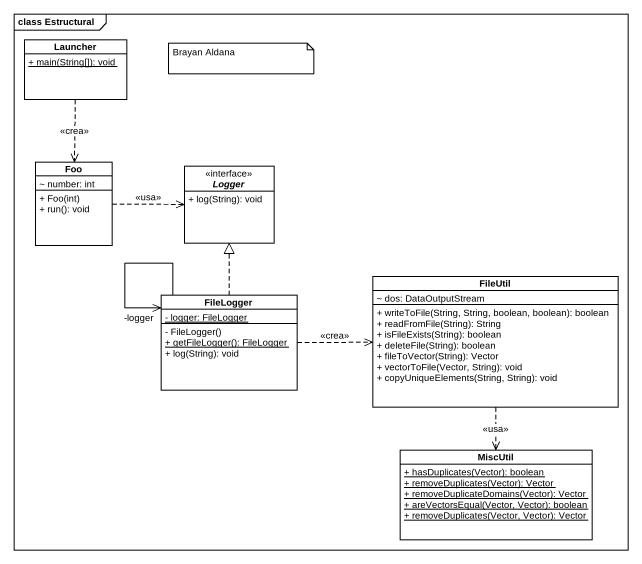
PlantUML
@startuml
mainframe class Estructural
hide circle
hide empty members
skinparam classAttributeIconSize 0
class Launcher {
  {static} + main(String[]): void
}
class Foo {
  ~ number: int
  + Foo(int)
  + run(): void
}
interface Logger <<interface>> {
  + log(String): void
}
class FileUtil {
  ~ dos: DataOutputStream
  + writeToFile(String, String, boolean, boolean): boolean
  + readFromFile(String): String
  + isFileExists(String): boolean
  + deleteFile(String): boolean
  + fileToVector(String): Vector
  + vectorToFile(Vector, String): void
  + copyUniqueElements(String, String): void
}
class FileLogger {
  {static} - logger: FileLogger
  - FileLogger()
  {static} + getFileLogger(): FileLogger
  + log(String): void
}
class MiscUtil {
  {static} + hasDuplicates(Vector): boolean
  {static} + removeDuplicates(Vector): Vector
  {static} + removeDuplicateDomains(Vector): Vector
  {static} + areVectorsEqual(Vector, Vector): boolean
  {static} + removeDuplicates(Vector, Vector): Vector
}
Launcher ..> Foo : <<crea>>
Foo .right.> Logger : <<usa>>
FileUtil ..> MiscUtil : <<usa>>
FileLogger .up.|> Logger
FileLogger .right.> FileUtil : <<crea>>
FileLogger --> "-logger" FileLogger
note as N1
  Brayan Aldana
end note
@enduml
